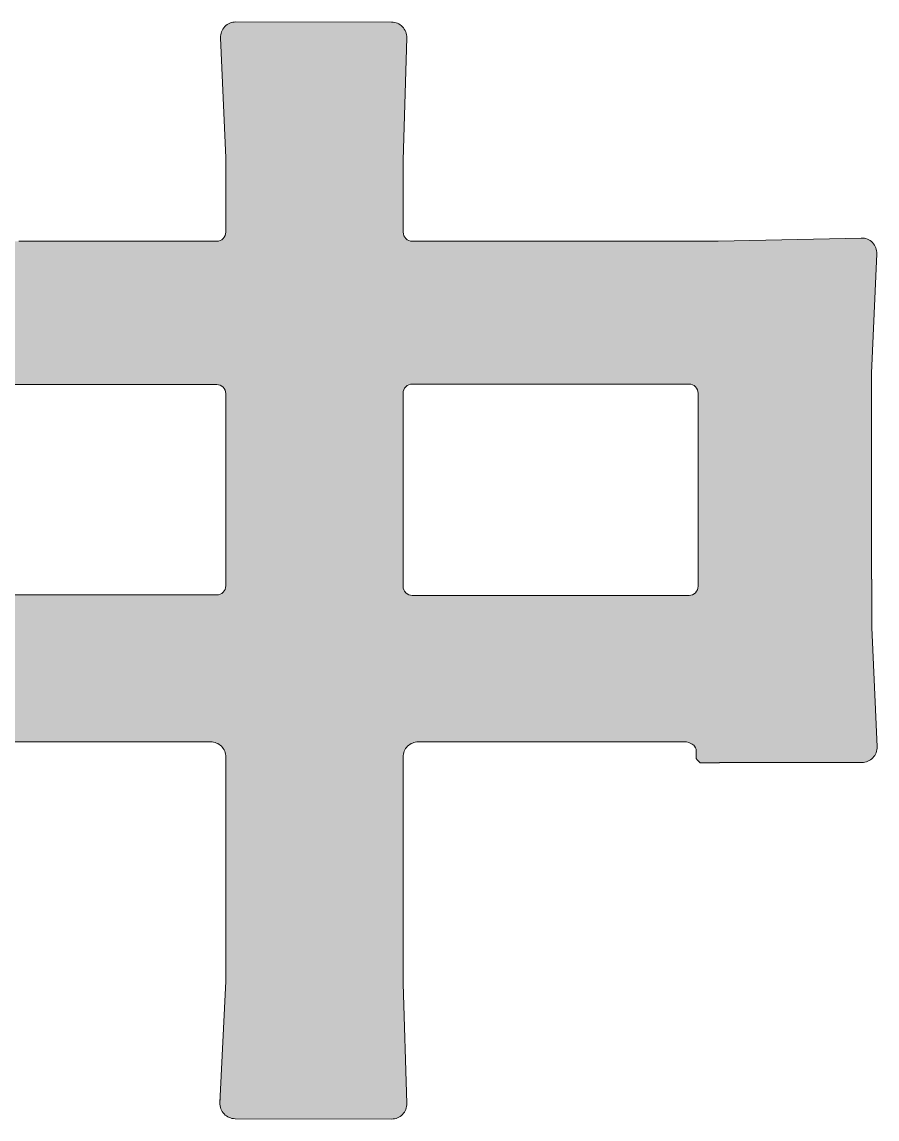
# Model space of a CAD drawing. Extents: x -2876908 to 633791, y -1383861 to 872234.
# Drawn here: x -1135827 to -1134436, y -1063625 to -1061840 of the extents above; entities that cross this region are included whole.
import ezdxf
from ezdxf.enums import TextEntityAlignment as Align

# ---------------------------------------------------------------- set-up
doc = ezdxf.new("R2010")
doc.units = 0
doc.header["$LTSCALE"] = 5
doc.header["$MEASUREMENT"] = 0
doc.layers.get('0').update_dxf_attribs({"linetype": 'CONTINUOUS', "lineweight": 25})
doc.layers.add('HFZT', color=5, linetype='CONTINUOUS', lineweight=15)
doc.styles.add('TSSD_NORM', font='tssdeng.shx', dxfattribs={"width": 0.7, "bigfont": 'hztxt.shx'})

# ---------------------------------------------------------------- blocks, each defined once
blk = doc.blocks.new('z')
h = blk.add_hatch(color=256)
h.paths.add_polyline_path([(296786.28, 23772.06), (296665.51, 23772.06, -0.414214), (296653.51, 23784.06), (296653.51, 23813.09), (296653.51, 23816.48), (296653.51, 23823.27), (296653.57, 23825.57), (296653.61, 23826.73), (296653.67, 23829.03), (296653.93, 23838.25), (296654.05, 23842.86), (296654.31, 23852.07), (296654.37, 23854.38), (296654.41, 23855.53), (296654.47, 23857.84), (296654.47, 23859.88), (296654.47, 23860.91), (296654.47, 23862.96), (296654.79, 23862.96), (296654.79, 23865.01), (296654.79, 23866.03), (296654.79, 23868.08), (296655.11, 23868.08), (296655.11, 23876.91), (296655.11, 23881.33), (296655.11, 23890.16), (296655.43, 23890.16), (296655.43, 23965.32), (296655.4, 24002.89), (296655.27, 24078.05), (296652.83, 24172.9, -0.429279), (296665.13, 24185.21), (296750.81, 24183.03), (296854.26, 24183.03), (296905.98, 24183.03), (297010.87, 24183.03, 0.414214), (297018.07, 24190.23), (297018.07, 24214.59), (297018.07, 24226.05), (297018.07, 24248.96), (297013.95, 24343.95, -0.427255), (297025.95, 24356.47), (297149.12, 24356.35, -0.422529), (297161.1, 24343.99), (297158.26, 24247.04), (297158.34, 24190.22, 0.413831), (297165.54, 24183.03), (297261.9, 24183.03), (297310.36, 24183.03), (297407.28, 24183.03), (297520.61, 24185.57, -0.434193), (297532.86, 24173.03), (297528.58, 24078.68), (297528.58, 24013.52), (297528.58, 23980.94), (297528.58, 23915.77), (297528.71, 23915.77), (297528.78, 23915.77), (297528.9, 23915.77), (297528.9, 23900.53), (297528.9, 23892.92), (297528.9, 23877.68), (297533.04, 23783.3, -0.427114), (297521.06, 23770.78), (297408.56, 23770.78), (297408.56, 23770.65), (297408.56, 23770.58), (297408.56, 23770.46), (297404.08, 23770.46), (297401.84, 23770.46), (297393.24, 23770.46), (297391.37, 23772.48), (297389.99, 23773.6), (297389.99, 23775.26), (297389.99, 23775.9), (297389.99, 23781.3), (297389.35, 23782.52), (297388.71, 23783.74), (297388.08, 23784.4), (297387.72, 23784.69), (297386.95, 23785.18), (297385.2, 23786.16), (297384.25, 23786.56), (297382.31, 23787.1), (297380.78, 23787.1), (297380.01, 23787.1), (297252.49, 23787.1), (297170.26, 23787.1, 0.414214), (297158.26, 23775.1), (297158.26, 23692.23), (297158.26, 23660.16), (297158.26, 23596.02), (297161.16, 23501.19, -0.423847), (297149.14, 23488.82), (297025.35, 23489.1, -0.427862), (297013.39, 23501.68), (297018.07, 23597.94), (297018.07, 23663.49), (297018.07, 23696.26), (297018.07, 23775.1, 0.414214), (297006.07, 23787.1), (297004.28, 23787.1), (297001.62, 23787.1), (296991.16, 23787.1), (296943.81, 23787.1), (296920.13, 23787.1), (296795.65, 23787.1), (296794.87, 23786.87), (296794.33, 23786.45), (296793.7, 23785.5), (296792.25, 23781.48), (296791.63, 23779.42), (296790.38, 23774.05), (296788.26, 23773.02)])
h.paths.add_polyline_path([(297165.46, 24070.04), (297260.43, 24070.04), (297293.27, 24070.04), (297384.39, 24070.04, -0.414214), (297391.59, 24062.84), (297391.59, 23979.27), (297391.59, 23955.65), (297391.59, 23910.17, -0.414214), (297384.39, 23902.97), (297252.17, 23902.97), (297165.46, 23902.97, -0.414214), (297158.26, 23910.17), (297158.26, 23960.19), (297158.26, 23984.01), (297158.26, 24062.84, -0.414214)], flags=16)
h.paths.add_polyline_path([(297018.07, 24062.52), (297018.07, 23977.67), (297018.07, 23954.85), (297018.07, 23910.49, -0.414214), (297010.87, 23903.29), (296796.74, 23903.29, -0.414214), (296789.54, 23910.49), (296789.54, 23973.45), (296789.54, 24001.16), (296789.54, 24062.52, -0.414214), (296796.74, 24069.72), (297010.87, 24069.72, -0.414214)], flags=16)
for points in [[(296991.18, 23787.1), (296943.81, 23787.1), (296920.13, 23787.1), (296795.65, 23787.1)], [(297206.26, 23787.1), (297227.91, 23787.1)], [(297013.59, 23505.82), (297013.59, 23503.77)]]:
    blk.add_lwpolyline(points)
blk.add_lwpolyline([(296854.26, 24183.03), (296905.98, 24183.03), (297010.87, 24183.03, 0.414214), (297018.07, 24190.23), (297018.07, 24214.59), (297018.07, 24226.05), (297018.07, 24248.96), (297013.95, 24343.95, -0.427255), (297025.95, 24356.47), (297149.12, 24356.35, -0.422529), (297161.1, 24343.99), (297158.26, 24247.04), (297158.34, 24190.22, 0.413831), (297165.54, 24183.03), (297261.9, 24183.03), (297310.36, 24183.03), (297407.28, 24183.03), (297520.61, 24185.57, -0.434193), (297532.86, 24173.03), (297528.58, 24078.68), (297528.58, 24013.52), (297528.58, 23980.94), (297528.58, 23915.77), (297528.71, 23915.77), (297528.78, 23915.77), (297528.9, 23915.77), (297528.9, 23900.53), (297528.9, 23892.92), (297528.9, 23877.68), (297533.04, 23783.3, -0.427114), (297521.06, 23770.78), (297408.56, 23770.78), (297408.56, 23770.65), (297408.56, 23770.58), (297408.56, 23770.46), (297404.08, 23770.46), (297401.84, 23770.46), (297393.24, 23770.46), (297391.37, 23772.48), (297390.81, 23772.94), (297389.99, 23773.98), (297389.99, 23775.26), (297389.99, 23775.9), (297389.99, 23781.3), (297389.67, 23781.91), (297389.35, 23782.52), (297388.71, 23783.74), (297388.08, 23784.4), (297387.72, 23784.69), (297386.95, 23785.18), (297385.2, 23786.16), (297384.25, 23786.56), (297382.31, 23787.1), (297380.78, 23787.1), (297380.01, 23787.1), (297252.49, 23787.1), (297170.26, 23787.1, 0.414214), (297158.26, 23775.1), (297158.26, 23692.23), (297158.26, 23660.16), (297158.26, 23596.02), (297161.16, 23501.19, -0.423847), (297149.14, 23488.82), (297025.35, 23489.1, -0.427862), (297013.39, 23501.68), (297018.07, 23597.94), (297018.07, 23663.49), (297018.07, 23696.26), (297018.07, 23775.1, 0.414214), (297006.07, 23787.1), (297004.28, 23787.1), (297001.62, 23787.1), (296991.16, 23787.1)], format="xyb")
for points in [[(297018.07, 23977.67), (297018.07, 24062.52, 0.414214), (297010.87, 24069.72), (296796.74, 24069.72, 0.414214), (296789.54, 24062.52), (296789.54, 24001.16), (296789.54, 23973.45), (296789.54, 23910.49, 0.414214), (296796.74, 23903.29), (297010.87, 23903.29, 0.414214), (297018.07, 23910.49), (297018.07, 23954.85)], [(297391.59, 23910.17), (297391.59, 23955.65), (297391.59, 23979.27), (297391.59, 24062.84, 0.414214), (297384.39, 24070.04), (297293.27, 24070.04), (297260.43, 24070.04), (297165.46, 24070.04, 0.414214), (297158.26, 24062.84), (297158.26, 23984.01), (297158.26, 23960.19), (297158.26, 23910.17, 0.414214), (297165.46, 23902.97), (297252.17, 23902.97), (297384.39, 23902.97, 0.414214)]]:
    blk.add_lwpolyline(points, format="xyb", close=True)
blk = doc.blocks.new('施工设计图框')
at = {"layer": 'HFZT', "color": 5, "xscale": 0.004115013172850013, "yscale": 0.004115013172850013, "zscale": 0.004115013172850013}
blk.add_blockref('z', (-1339.9837, -74.635), dxfattribs=at)
at = {"layer": 'HFZT', "color": 2, "style": 'TSSD_NORM', "width": 0.7}
for tag, height, p in [('比例尺', 2.5, (7.2478, 17.5)), ('日期', 2.5, (7.2478, 3.5)), ('图号', 2.5, (-20.4898, 3.5)), ('图名', 4, (-76.2419, 0.75))]:
    blk.add_attdef(tag, text='', height=height, dxfattribs=at).set_placement(p, align=Align.MIDDLE)

msp = doc.modelspace()

# ---------------------------------------------------------------- block references
at = {"xscale": 500, "yscale": 500, "zscale": 500}
msp.add_blockref('施工设计图框', (-1076620.511, -1074635.792), dxfattribs=at)

doc.saveas('drawing.dxf')
